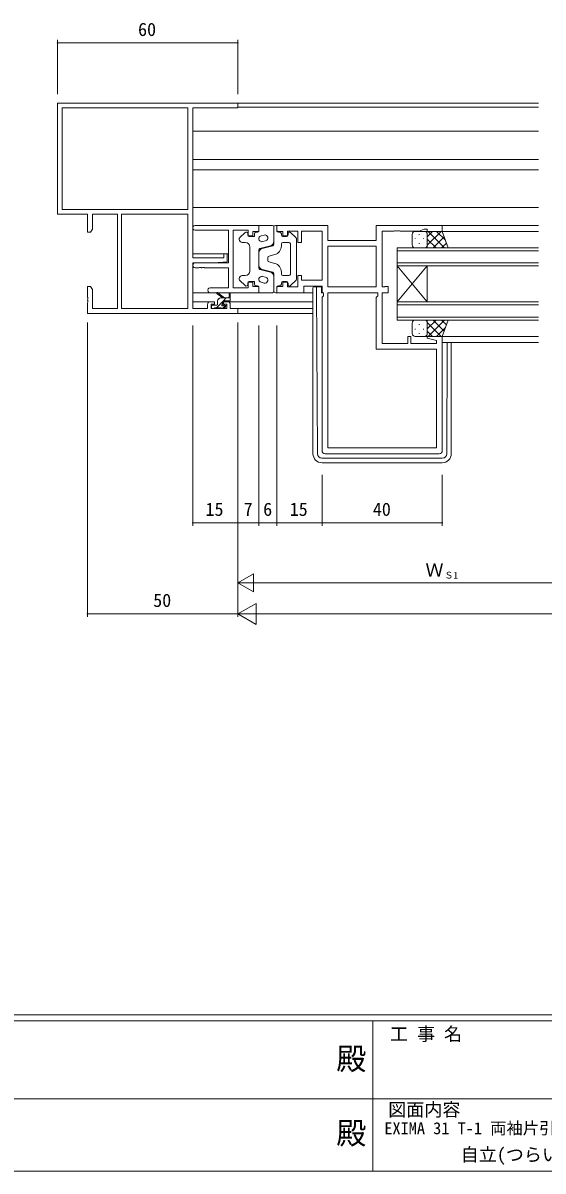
# Model space of a CAD drawing. Units: millimetres, scale not verified. Extents: x -567 to 567, y -403 to 403.
# Drawn here: x -129 to 43.9, y -403 to -20.9 of the extents above; entities that cross this region are included whole.
import ezdxf
from ezdxf.enums import TextEntityAlignment as Align

# ---------------------------------------------------------------- set-up
doc = ezdxf.new("R2010")
doc.units = ezdxf.units.MM
doc.header["$LTSCALE"] = 2
for name, color, linetype, lineweight in [('0-0_0', 2, 'Continuous', 9), ('0-1_USER1', 4, 'Continuous', 9), ('0-2_YKK_ZWAK', 6, 'Continuous', 9), ('0-4_YKK_12', 7, 'Continuous', 9), ('0-5_YKK_13', 7, 'Continuous', 9)]:
    doc.layers.add(name, color=color, linetype=linetype, lineweight=lineweight)
doc.layers.add('0-3_YKK_11', color=3, linetype='Continuous')
doc.styles.add('ＭＳ ゴシック', font='')
doc.styles.get('ＭＳ ゴシック').set_extended_font_data('MS Gothic')

msp = doc.modelspace()

# ---------------------------------------------------------------- linework, layer by layer
at = {"layer": '0-0_0'}
for p, q in [((42.416, -47.563), (-57.884, -47.563)), ((42.416, -48.963), (-57.584, -48.963)), ((42.416, -56.863), (-72.584, -56.863)), ((42.416, -66.363), (-72.584, -66.363)), ((42.416, -69.763), (-72.584, -69.763)), ((42.416, -82.263), (-72.584, -82.263)), ((42.416, -90.263), (9.916, -90.263)), ((42.416, -88.263), (10.116, -88.263)), ((-61.984, -97.763), (-72.584, -97.763)), ((-60.714, -97.763), (-61.384, -97.763)), ((42.416, -95.761), (-4.584, -95.761)), ((-4.584, -95.761), (-4.584, -101.761)), ((-4.584, -96.761), (42.416, -96.761)), ((-72.47, -101.163), (-72.584, -101.163)), ((42.416, -100.761), (-4.584, -100.761)), ((-4.584, -101.761), (42.416, -101.761)), ((-4.584, -113.761), (5.416, -101.761)), ((5.416, -113.761), (5.416, -101.761)), ((-66.769, -110.663), (-72.584, -110.663)), ((-35.954, -110.663), (-32.584, -110.663)), ((-66.684, -113.663), (-72.584, -113.663)), ((-32.584, -113.663), (-61.084, -113.663)), ((42.416, -113.761), (-4.584, -113.761)), ((-4.584, -113.761), (-4.584, -119.761)), ((-32.584, -115.933), (-57.884, -115.933)), ((-32.584, -117.563), (-57.884, -117.563)), ((-4.584, -114.761), (42.416, -114.761)), ((42.416, -118.761), (-4.584, -118.761)), ((-4.584, -119.761), (42.416, -119.761)), ((42.416, -125.263), (9.916, -125.263)), ((42.416, -127.263), (10.416, -127.263))]:
    msp.add_line(p, q, dxfattribs=at)
msp.add_lwpolyline([(-4.584, -113.761), (-4.584, -101.761), (5.416, -113.761)], dxfattribs=at)
at = {"layer": '0-1_USER1'}
for p, q in [((-56.929, -92.315), (-55.129, -90.601)), ((-54.284, -90.963), (-54.284, -91.463)), ((-52.084, -91.063), (-52.084, -91.963)), ((-51.084, -90.563), (-51.584, -90.563)), ((-50.584, -88.263), (-50.584, -90.063)), ((-46.084, -88.263), (-50.584, -88.263)), ((-49.836, -91.736), (-48.836, -91.476)), ((-45.584, -94.577), (-45.584, -88.763)), ((-45.584, -88.763), (-45.584, -93.603)), ((-44.584, -88.263), (-45.084, -88.263)), ((-44.584, -90.063), (-44.584, -88.263)), ((-43.584, -90.563), (-44.084, -90.563)), ((-43.084, -91.063), (-43.084, -91.463)), ((-40.884, -90.963), (-40.884, -91.463)), ((-38.239, -92.315), (-40.039, -90.601)), ((0.416, -94.765), (0.416, -91.264)), ((1.416, -90.264), (4.416, -90.264)), ((2.779, -91.184), (2.779, -91.384)), ((10.416, -90.264), (4.416, -90.264)), ((5.416, -94.885), (10.036, -90.264)), ((5.416, -92.056), (7.208, -90.264)), ((5.416, -91.264), (5.416, -94.864)), ((5.416, -91.664), (5.416, -95.764)), ((5.684, -90.264), (11.184, -95.764)), ((8.513, -90.264), (11.473, -93.225)), ((12.38, -95.764), (10.416, -90.264)), ((-57.084, -92.677), (-57.084, -92.963)), ((-55.084, -93.963), (-56.084, -93.963)), ((-52.084, -91.963), (-53.784, -91.963)), ((-53.584, -103.463), (-53.584, -95.463)), ((-50.21, -95.966), (-46.707, -95.055)), ((-49.461, -95.971), (-45.958, -95.06)), ((-49.332, -93.671), (-48.332, -93.411)), ((-43.084, -94.463), (-43.084, -95.093)), ((-41.384, -91.963), (-42.584, -91.963)), ((-42.584, -93.963), (-40.584, -93.963)), ((-40.084, -94.463), (-40.084, -104.463)), ((-38.084, -92.677), (-38.084, -106.249)), ((1.364, -92.599), (1.364, -92.799)), ((2.779, -94.214), (2.779, -94.414)), ((4.194, -92.599), (4.194, -92.799)), ((5.416, -92.825), (8.356, -95.764)), ((7.365, -95.764), (11.06, -92.069)), ((10.193, -95.764), (11.805, -94.153)), ((-50.584, -102.477), (-50.584, -96.45)), ((-50.584, -101.503), (-50.584, -97.423)), ((-47.584, -98.97), (-47.584, -99.463)), ((-45.329, -97.997), (-47.21, -98.486)), ((4.416, -95.764), (1.416, -95.764)), ((4.194, -95.764), (12.38, -95.764)), ((5.416, -95.653), (5.527, -95.764)), ((-50.21, -102.96), (-46.707, -103.871)), ((-49.461, -102.955), (-45.958, -103.866)), ((-47.584, -99.957), (-47.584, -99.463)), ((-45.329, -100.93), (-47.21, -100.441)), ((-57.084, -106.249), (-57.084, -105.963)), ((-56.929, -106.611), (-55.129, -108.325)), ((-55.084, -104.963), (-56.084, -104.963)), ((-52.084, -106.963), (-53.784, -106.963)), ((-52.084, -106.963), (-52.084, -107.863)), ((-49.332, -105.255), (-48.332, -105.515)), ((-43.084, -104.463), (-43.084, -103.833)), ((-42.584, -104.963), (-40.584, -104.963)), ((-41.384, -106.963), (-42.584, -106.963)), ((-38.239, -106.611), (-40.039, -108.325)), ((-61.984, -112.433), (-64.202, -110.751)), ((-54.284, -107.963), (-54.284, -107.463)), ((-51.084, -108.363), (-51.584, -108.363)), ((-50.584, -110.663), (-50.584, -108.863)), ((-46.084, -110.663), (-50.584, -110.663)), ((-49.836, -107.191), (-48.836, -107.451)), ((-44.584, -110.663), (-45.084, -110.663)), ((-44.584, -108.863), (-44.584, -110.663)), ((-43.584, -108.363), (-44.084, -108.363)), ((-43.084, -107.863), (-43.084, -107.463)), ((-40.884, -107.963), (-40.884, -107.463)), ((-32.584, -109.063), (-32.584, -109.763)), ((-32.584, -109.763), (-32.584, -164.263)), ((-31.096, -164.275), (-31.376, -109.763)), ((-29.784, -110.763), (-29.784, -108.763)), ((-29.784, -110.763), (-29.081, -110.763)), ((-64.721, -115.733), (-62.681, -113.693)), ((-62.584, -112.433), (-64.403, -111.032)), ((-64.284, -114.533), (-64.284, -113.433)), ((-64.124, -112.891), (-63.826, -112.593)), ((-63.284, -112.433), (-60.084, -112.433)), ((-62.684, -114.372), (-62.684, -113.733)), ((-62.424, -113.436), (-61.421, -112.433)), ((-62.384, -113.433), (-60.384, -113.433)), ((-60.384, -111.307), (-60.583, -112.433)), ((-60.084, -113.133), (-60.084, -111.134)), ((-66.284, -115.133), (-66.284, -115.633)), ((-66.267, -115.034), (-66.083, -114.85)), ((-64.584, -114.833), (-65.984, -114.833)), ((-65.984, -115.933), (-65.484, -115.933)), ((-65.284, -115.733), (-63.184, -115.733)), ((-62.984, -115.933), (-62.384, -115.933)), ((-62.676, -115.933), (-61.668, -114.925)), ((-61.884, -114.833), (-62.223, -114.833)), ((-62.172, -115.845), (-61.672, -115.345)), ((0.416, -120.763), (0.416, -124.263)), ((4.416, -119.763), (1.416, -119.763)), ((2.779, -121.313), (2.779, -121.113)), ((4.194, -119.763), (12.38, -119.763)), ((5.416, -123.863), (5.416, -119.763)), ((5.416, -122.703), (8.356, -119.763)), ((5.416, -119.875), (5.527, -119.763)), ((5.416, -120.643), (10.036, -125.263)), ((5.416, -124.263), (5.416, -120.663)), ((5.684, -125.263), (11.184, -119.763)), ((7.365, -119.763), (11.06, -123.459)), ((10.193, -119.763), (11.805, -121.375)), ((12.38, -119.763), (10.416, -125.263)), ((1.364, -122.928), (1.364, -122.728)), ((1.416, -125.263), (4.416, -125.263)), ((2.779, -124.343), (2.779, -124.143)), ((4.194, -122.928), (4.194, -122.728)), ((10.416, -125.263), (4.416, -125.263)), ((5.416, -123.471), (7.208, -125.263)), ((8.513, -125.263), (11.473, -122.302)), ((11.928, -164.275), (12.07, -127.263)), ((13.416, -127.263), (13.416, -164.263)), ((-29.596, -165.763), (10.428, -165.763)), ((10.416, -167.263), (-29.584, -167.263))]:
    msp.add_line(p, q, dxfattribs=at)
for points in [[(-45.584, -104.35), (-45.584, -110.163), (-45.584, -105.323)], [(-31.376, -109.763), (-31.384, -108.763), (-32.284, -108.763)], [(-29.784, -108.763), (-31.084, -108.763), (-31.384, -108.763)]]:
    msp.add_lwpolyline(points, dxfattribs=at)
for centre, radius, start, end in [((-54.784, -90.963), 0.5, 0, 133.60282), ((-53.784, -91.463), 0.5, 180, 270), ((-51.584, -91.063), 0.5, 90, 180), ((-51.084, -90.063), 0.5, 270, 0), ((-48.584, -92.443), 1, 284.57422, 104.57422), ((-46.084, -88.763), 0.5, 0, 90), ((-45.084, -88.763), 0.5, 90, 180), ((-44.084, -90.063), 0.5, 180, 270), ((-43.584, -91.063), 0.5, 0, 90), ((-42.584, -91.463), 0.5, 180, 270), ((-41.384, -91.463), 0.5, 270, 0), ((-40.384, -90.963), 0.5, 46.39718, 180), ((1.416, -91.264), 1, 90, 180), ((4.416, -91.264), 1, 360, 90), ((4.416, -91.264), 1, 360, 90), ((-56.584, -92.677), 0.5, 133.60282, 180), ((-56.084, -92.963), 1, 180, 270), ((-55.084, -95.463), 1.5, 0, 90), ((-49.584, -92.703), 1, 104.57422, 284.57422), ((-47.084, -93.603), 1.5, 284.57422, 0), ((-46.084, -94.577), 0.5, 284.57422, 0), ((-46.084, -95.093), 3, 284.57422, 0), ((-42.584, -94.463), 0.5, 90, 180), ((-40.584, -94.463), 0.5, 0, 90), ((-38.584, -92.677), 0.5, 0, 46.39718), ((1.416, -94.764), 1, 180, 270), ((4.416, -94.764), 1, 270, 360), ((4.416, -94.764), 1, 270, 360), ((-50.084, -96.45), 0.5, 104.57422, 180), ((-49.084, -97.423), 1.5, 104.57422, 180), ((-47.084, -98.97), 0.5, 104.57422, 180), ((-49.084, -101.503), 1.5, 180, 255.42578), ((-50.084, -102.477), 0.5, 180, 255.42578), ((-47.084, -99.957), 0.5, 180, 255.42578), ((-46.084, -103.833), 3, 0, 75.42578), ((-56.084, -105.963), 1, 90, 180), ((-56.584, -106.249), 0.5, 180, 226.39718), ((-55.084, -103.463), 1.5, 270, 0), ((-53.784, -107.463), 0.5, 90, 180), ((-49.584, -106.223), 1, 75.42578, 255.42578), ((-48.584, -106.483), 1, 255.42578, 75.42578), ((-47.084, -105.323), 1.5, 0, 75.42578), ((-46.084, -104.35), 0.5, 0, 75.42578), ((-42.584, -104.463), 0.5, 180, 270), ((-42.584, -107.463), 0.5, 90, 180), ((-41.384, -107.463), 0.5, 0, 90), ((-40.584, -104.463), 0.5, 270, 0), ((-38.584, -106.249), 0.5, 313.60282, 0), ((-64.384, -110.833), 0.2, 24.41711, 264.41711), ((-54.784, -107.963), 0.5, 226.39718, 0), ((-51.584, -107.863), 0.5, 180, 270), ((-51.084, -108.863), 0.5, 0, 90), ((-46.084, -110.163), 0.5, 270, 0), ((-45.084, -110.163), 0.5, 180, 270), ((-44.084, -108.863), 0.5, 90, 180), ((-43.584, -107.863), 0.5, 270, 0), ((-40.384, -107.963), 0.5, 180, 313.60282), ((-32.284, -109.063), 0.3, 90, 180), ((-64.584, -114.533), 0.3, 270, 0), ((-63.284, -113.433), 1, 90, 180), ((-62.684, -114.833), 0.25, 123.05573, 326.94427), ((-62.984, -114.372), 0.3, 303.05573, 0), ((-62.384, -113.733), 0.3, 90, 180), ((-60.284, -111.134), 0.2, 0, 240), ((-60.384, -113.133), 0.3, 270, 0), ((-65.984, -115.133), 0.3, 90, 180), ((-65.984, -115.633), 0.3, 180, 270), ((-65.484, -115.733), 0.2, 270, 0), ((-62.984, -115.733), 0.2, 180, 270), ((-62.223, -115.133), 0.3, 90, 146.94427), ((-62.384, -115.633), 0.3, 270, 315), ((-61.884, -115.133), 0.3, 315, 90), ((1.416, -120.763), 1, 90, 180), ((4.416, -120.763), 1, 0, 90), ((4.416, -120.763), 1, 0, 90), ((1.416, -124.263), 1, 180, 270), ((4.416, -124.263), 1, 270, 0), ((4.416, -124.263), 1, 270, 0), ((-29.584, -164.263), 3, 180, 270), ((-29.596, -164.263), 1.5, 180.45233, 270), ((10.416, -164.263), 3, 270, 0), ((10.428, -164.263), 1.5, 270, 359.54767)]:
    msp.add_arc(centre, radius, start, end, dxfattribs=at)
at = {"layer": '0-2_YKK_ZWAK'}
for p, q in [((-117.584, -44.563), (-117.584, -26.563)), ((-57.584, -44.563), (-57.584, -26.563)), ((-117.584, -27.563), (-57.584, -27.563)), ((-107.584, -120.563), (-107.584, -218.563)), ((-72.584, -121.563), (-72.584, -188.263)), ((-57.584, -120.563), (-57.584, -218.563)), ((-57.584, -120.563), (-57.584, -218.563)), ((-57.584, -121.563), (-57.584, -188.263)), ((-57.584, -121.563), (-57.584, -188.263)), ((-50.584, -121.563), (-50.584, -188.263)), ((-50.584, -121.563), (-50.584, -188.263)), ((-44.584, -121.563), (-44.584, -188.263)), ((-57.584, -171.263), (-57.584, -208.263)), ((-44.584, -171.263), (-44.584, -188.263)), ((-29.584, -171.263), (-29.584, -188.263)), ((-29.584, -171.263), (-29.584, -188.263)), ((10.416, -171.263), (10.416, -188.263)), ((-57.584, -187.263), (-72.584, -187.263)), ((-57.584, -187.263), (-50.584, -187.263)), ((-50.584, -187.263), (-44.584, -187.263)), ((-44.584, -187.263), (-29.584, -187.263)), ((-29.584, -187.263), (10.416, -187.263)), ((-57.584, -207.263), (-52.388, -204.263)), ((-57.584, -207.263), (-47.192, -207.263)), ((-51.584, -207.263), (71.416, -207.263)), ((-57.584, -217.563), (-107.584, -217.563)), ((-57.584, -217.563), (-51.522, -214.063)), ((-57.584, -217.563), (-45.46, -217.563)), ((-57.584, -217.563), (-51.522, -221.063)), ((-51.522, -221.063), (-51.522, -214.063)), ((-50.584, -217.563), (415.416, -217.563))]:
    msp.add_line(p, q, dxfattribs=at)
msp.add_lwpolyline([(-57.584, -207.263), (-52.388, -210.263), (-52.388, -204.263)], dxfattribs=at)
for centre, start, end in [((-117.584, -27.563), 0, 180), ((-117.584, -27.563), 180, 0), ((-57.584, -27.563), 0, 180), ((-57.584, -27.563), 180, 0), ((-72.584, -187.263), 0, 180), ((-57.584, -187.263), 0, 180), ((-57.584, -187.263), 0, 180), ((-50.584, -187.263), 0, 180), ((-50.584, -187.263), 0, 180), ((-44.584, -187.263), 0, 180), ((-44.584, -187.263), 0, 180), ((-29.584, -187.263), 0, 180), ((-29.584, -187.263), 0, 180), ((10.416, -187.263), 0, 180), ((-72.584, -187.263), 180, 0), ((-57.584, -187.263), 180, 0), ((-57.584, -187.263), 180, 0), ((-50.584, -187.263), 180, 0), ((-50.584, -187.263), 180, 0), ((-44.584, -187.263), 180, 0), ((-44.584, -187.263), 180, 0), ((-29.584, -187.263), 180, 0), ((-29.584, -187.263), 180, 0), ((10.416, -187.263), 180, 0), ((-107.584, -217.563), 0, 180), ((-107.584, -217.563), 180, 0)]:
    msp.add_arc(centre, 0.106, start, end, dxfattribs=at)
at = {"layer": '0-4_YKK_12'}
for p, q in [((-117.584, -84.563), (-117.584, -47.563)), ((-117.584, -47.563), (-57.584, -47.563)), ((-115.954, -49.193), (-74.214, -49.193)), ((-115.954, -49.193), (-74.214, -49.193)), ((-115.954, -82.933), (-115.954, -49.193)), ((-74.214, -49.193), (-74.214, -82.933)), ((-72.584, -49.193), (-72.584, -99.063)), ((-57.584, -49.193), (-72.584, -49.193)), ((-57.584, -47.563), (-57.584, -49.193)), ((-74.214, -82.933), (-115.954, -82.933)), ((-107.584, -84.563), (-117.584, -84.563)), ((-107.584, -90.563), (-107.584, -84.563)), ((-105.954, -84.563), (-105.954, -89.472)), ((-97.584, -84.563), (-105.954, -84.563)), ((-97.584, -115.933), (-97.584, -84.563)), ((-96.284, -84.563), (-74.214, -84.563)), ((-96.284, -115.933), (-96.284, -84.563)), ((-74.214, -84.563), (-74.214, -115.933)), ((-74.214, -84.563), (-74.214, -115.933)), ((-106.584, -90.563), (-107.584, -90.563)), ((-105.954, -89.472), (-106.584, -90.563)), ((-50.584, -88.263), (-71.769, -88.263)), ((-11.584, -95.193), (-27.654, -95.193)), ((-72.584, -99.063), (-62.284, -99.063)), ((-62.284, -97.763), (-61.084, -97.763)), ((-62.284, -99.063), (-62.284, -97.763)), ((-61.084, -97.763), (-61.084, -100.369)), ((-72.584, -100.763), (-72.584, -115.933)), ((-65.584, -100.763), (-72.584, -100.763)), ((-61.084, -100.369), (-65.584, -100.763)), ((-107.584, -108.563), (-106.584, -108.563)), ((-107.584, -112.105), (-107.584, -108.563)), ((-106.584, -108.563), (-105.954, -109.654)), ((-27.654, -110.663), (-27.654, -162.333)), ((-107.464, -112.288), (-107.584, -112.105)), ((-107.584, -113.021), (-107.464, -112.838)), ((-107.584, -113.105), (-107.584, -113.021)), ((-107.464, -113.288), (-107.584, -113.105)), ((-107.584, -114.021), (-107.464, -113.838)), ((-107.584, -117.563), (-107.584, -114.021)), ((-107.464, -112.838), (-107.464, -112.288)), ((-107.464, -113.838), (-107.464, -113.288)), ((-66.684, -113.663), (-65.384, -113.663)), ((-66.484, -114.463), (-66.484, -115.933)), ((-65.384, -114.463), (-66.484, -114.463)), ((-65.384, -113.663), (-65.384, -114.463)), ((-62.384, -113.663), (-61.084, -113.663)), ((-62.384, -114.463), (-62.384, -113.663)), ((-61.284, -114.463), (-62.384, -114.463)), ((-61.284, -115.933), (-61.284, -114.463)), ((-29.584, -112.193), (-29.584, -163.263)), ((-57.584, -117.563), (-107.584, -117.563)), ((-74.214, -115.933), (-96.284, -115.933)), ((-72.584, -115.933), (-67.684, -115.933)), ((-67.684, -115.933), (-67.684, -114.663)), ((-66.484, -115.933), (-61.284, -115.933)), ((-60.084, -114.663), (-60.084, -115.933)), ((-60.084, -115.933), (-57.584, -115.933)), ((-57.584, -115.933), (-57.584, -117.563)), ((-28.584, -164.263), (9.416, -164.263))]:
    msp.add_line(p, q, dxfattribs=at)
for points in [[(-71.769, -89.893), (-60.714, -89.893), (-60.714, -100.763), (-71.769, -100.763)], [(-66.769, -110.663), (-50.584, -110.663), (-50.584, -108.663), (-52.584, -108.663), (-52.584, -107.163), (-54.084, -107.163), (-54.084, -109.033), (-59.084, -109.033), (-59.084, -89.893), (-54.084, -89.893), (-54.084, -91.763), (-52.584, -91.763), (-52.584, -90.263), (-50.584, -90.263), (-50.584, -88.263)], [(10.416, -163.263), (10.416, -125.263), (5.455, -125.263), (5.387, -125.786), (8.486, -126.616), (8.486, -127.533), (-0.084, -127.533), (-0.084, -125.263), (-1.084, -125.263), (-1.084, -127.533), (-9.584, -127.533), (-9.584, -110.663), (-7.584, -110.663), (-7.584, -108.563), (-8.384, -108.563), (-8.548, -108.648), (-8.711, -108.733), (-9.584, -108.733), (-9.584, -90.193), (-5.542, -90.193), (-5.359, -90.073), (-4.809, -90.073), (-4.626, -90.193), (-4.542, -90.193), (-4.359, -90.073), (-3.809, -90.073), (-3.626, -90.193), (2.685, -90.193), (4.416, -89.563), (5.416, -89.563), (5.416, -90.263), (10.416, -90.263), (10.416, -88.263), (-11.584, -88.263), (-11.584, -93.263), (-27.654, -93.263), (-27.654, -88.263), (-44.584, -88.263), (-44.584, -90.263), (-42.584, -90.263)], [(-42.584, -90.263), (-42.584, -91.763), (-41.084, -91.763), (-41.084, -90.193), (-37.584, -90.193), (-37.584, -93.963), (-36.384, -93.963), (-36.384, -90.193), (-29.584, -90.193), (-29.584, -106.533), (-36.384, -106.533), (-36.384, -104.963), (-37.584, -104.963), (-37.584, -108.733), (-41.084, -108.733), (-41.084, -107.163), (-42.584, -107.163), (-42.584, -108.663), (-44.584, -108.663), (-44.584, -110.663), (-35.654, -110.663), (-35.654, -108.463), (-29.584, -108.463), (-29.584, -110.663), (-29.054, -110.663), (-29.054, -111.663), (-29.584, -112.193)], [(-71.769, -102.393), (-70.542, -102.393), (-70.359, -102.273), (-69.809, -102.273), (-69.626, -102.393), (-69.542, -102.393), (-69.359, -102.273), (-68.809, -102.273), (-68.626, -102.393), (-60.714, -102.393), (-60.714, -109.033), (-66.769, -109.033)], [(-105.954, -109.654), (-105.954, -115.933), (-97.584, -115.933)]]:
    msp.add_lwpolyline(points, dxfattribs=at)
for points in [[(-11.584, -95.193), (-27.654, -95.193), (-27.654, -108.733), (-11.584, -108.733)], [(-27.654, -110.663), (-27.654, -162.333), (8.486, -162.333), (8.486, -129.463), (-11.584, -129.463), (-11.584, -112.263), (-10.984, -111.663), (-10.984, -110.663)]]:
    msp.add_lwpolyline(points, close=True, dxfattribs=at)
for centre, radius, start, end in [((-71.769, -89.078), 0.815, 89.99999, 270.00001), ((-71.769, -101.578), 0.815, 89.99999, 270.00001), ((-66.769, -109.848), 0.815, 89.99999, 270.00001), ((-66.684, -114.663), 1, 90.00001, 179.99999), ((-61.084, -114.663), 1, 0.00001, 89.99999), ((-28.584, -163.263), 1, 180.00001, 269.99999), ((9.416, -163.263), 1, 270.00001, 359.99999)]:
    msp.add_arc(centre, radius, start, end, dxfattribs=at)
at = {"layer": '0-5_YKK_13'}
for p, q in [((537.274, -351), (-562.726, -351)), ((483.274, -353), (-562.726, -353)), ((-12.726, -353), (-12.726, -403)), ((-194.726, -378.999), (-10.726, -378.999)), ((-10.726, -378.999), (173.274, -378.999)), ((-562.726, -403), (483.274, -403))]:
    msp.add_line(p, q, dxfattribs=at)

# ---------------------------------------------------------------- texts
at = {"layer": '0-2_YKK_ZWAK', "style": 'ＭＳ ゴシック'}
for s, height, p in [('60', 4.399, (-90.752, -26.563)), ('15', 4.399, (-68.325, -186.263)), ('7', 4.399, (-55.631, -186.263)), ('6', 4.399, (-49.143, -186.263)), ('15', 4.399, (-40.325, -186.263)), ('40', 4.399, (-12.678, -186.263)), ('Ｗ', 4.399, (4.824, -206.463)), ('Ｓ1', 2.199, (11.061, -206.463)), ('50', 4.399, (-85.715, -216.563))]:
    msp.add_text(s, height=height, dxfattribs=at).set_placement(p, align=Align.BOTTOM_LEFT)
at = {"layer": '0-3_YKK_11', "style": 'ＭＳ ゴシック'}
for s, height, p in [('EXIMA 31 T-1 両袖片引き窓【内動ﾀｲﾌﾟ・緩衝ｺﾞﾑ付仕様】', 3.98, (-8.868, -391.927)), ('自立(つらいち)枠 Dﾀｲﾌﾟ/35mm溝幅', 4.399, (16.555, -401.035))]:
    msp.add_text(s, height=height, dxfattribs=at).set_placement(p, align=Align.BOTTOM_LEFT)
at = {"layer": '0-5_YKK_13', "style": 'ＭＳ ゴシック'}
for s, height, p in [('工 事 名', 4.399, (-6.994, -360.904)), ('殿', 7.331, (-24.843, -371.509)), ('図面内容', 4.399, (-7.558, -386.069)), ('殿', 7.331, (-24.843, -396.254))]:
    msp.add_text(s, height=height, dxfattribs=at).set_placement(p, align=Align.BOTTOM_LEFT)

doc.saveas('drawing.dxf')
